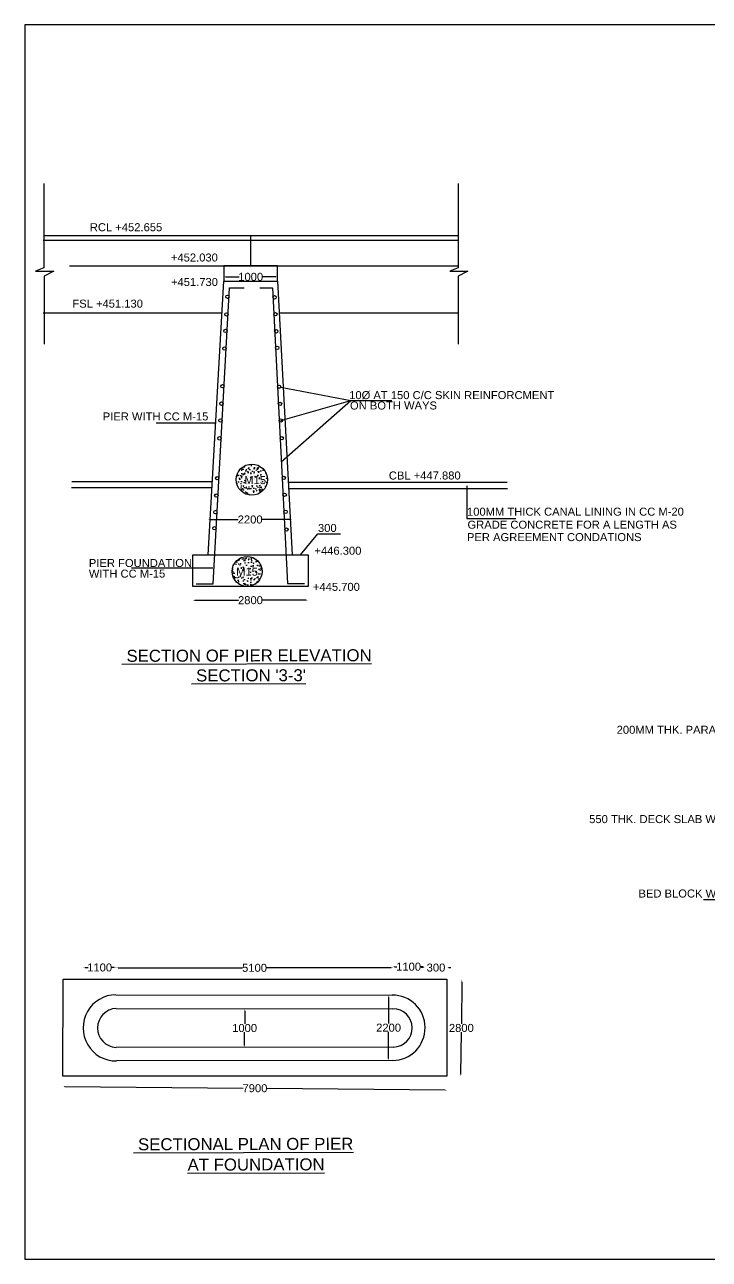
# Model space of a CAD drawing. Header units: inches. Extents: x 385488 to 411024, y -172516 to -157041.
# Drawn here: x 385488 to 394039, y -172462 to -157041 of the extents above; entities that cross this region are included whole.
import ezdxf

# ---------------------------------------------------------------- set-up
doc = ezdxf.new("R2010")
doc.units = ezdxf.units.IN
doc.header["$MEASUREMENT"] = 0
doc.layers.add('DRAWING', color=7, linetype='Continuous')
doc.layers.add('TEXT', color=7, linetype='Continuous')
doc.styles.get("Standard").update_dxf_attribs({"font": 'arial.ttf'})
doc.dimstyles.new('ST100', dxfattribs={"dimtxt": 100, "dimasz": 25, "dimexe": 0, "dimexo": 300, "dimgap": 0.09, "dimtad": 0, "dimtih": 1, "dimtoh": 1, "dimdec": 0, "dimzin": 0, "dimdsep": 46, "dimtxsty": 'Standard', "dimcen": 0, "dimse1": 1, "dimse2": 1, "dimadec": 0, "dimazin": 0, "dimtfac": 1, "dimtdec": 0, "dimtofl": 0, "dimtmove": 0, "dimatfit": 3, "dimfxl": 2000, "dimtolj": 1, "dimtzin": 0, "dimarcsym": 0})

# ---------------------------------------------------------------- blocks, each defined once
blk = doc.blocks.new('*D45')
at = {"layer": 'Defpoints', "color": 0, "ltscale": 0.4, "transparency": 16777216}
for p in [(388650, -160191), (387971, -160303), (388650, -160308)]:
    blk.add_point(p, dxfattribs=at)
at = {"layer": 'TEXT', "color": 0, "lineweight": -2, "ltscale": 0.4, "transparency": 16777216}
for p, q in [((387996, -160191), (388166, -160191)), ((388625, -160191), (388455, -160191))]:
    blk.add_line(p, q, dxfattribs=at)
at = {"layer": 'TEXT', "color": 0, "ltscale": 0.4, "transparency": 16777216}
for points in [[(387996, -160187), (387996, -160195), (387971, -160191)], [(388625, -160187), (388625, -160195), (388650, -160191)]]:
    blk.add_solid(points, dxfattribs=at)
at = {"layer": 'TEXT', "color": 0, "ltscale": 0.4, "transparency": 16777216, "insert": (388311, -160191), "char_height": 100, "attachment_point": 5}
blk.add_mtext('\\A1;1000', dxfattribs=at)
blk = doc.blocks.new('*D46')
at = {"layer": 'Defpoints', "color": 0, "ltscale": 0.4, "transparency": 16777216}
for p in [(388828, -163222), (387780, -163664), (388828, -163664)]:
    blk.add_point(p, dxfattribs=at)
at = {"layer": 'TEXT', "color": 0, "lineweight": -2, "ltscale": 0.4, "transparency": 16777216}
for p, q in [((387806, -163222), (388154, -163222)), ((388804, -163222), (388455, -163222))]:
    blk.add_line(p, q, dxfattribs=at)
at = {"layer": 'TEXT', "color": 0, "ltscale": 0.4, "transparency": 16777216}
for points in [[(387806, -163218), (387806, -163227), (387780, -163222)], [(388804, -163218), (388804, -163227), (388828, -163222)]]:
    blk.add_solid(points, dxfattribs=at)
at = {"layer": 'TEXT', "color": 0, "ltscale": 0.4, "transparency": 16777216, "insert": (388304, -163222), "char_height": 100, "attachment_point": 5}
blk.add_mtext('\\A1;2200', dxfattribs=at)
blk = doc.blocks.new('*D47')
at = {"layer": 'Defpoints', "color": 0, "ltscale": 0.4, "transparency": 16777216}
for p in [(387588, -164058), (389028, -164058), (389028, -164230)]:
    blk.add_point(p, dxfattribs=at)
at = {"layer": 'TEXT', "color": 0, "lineweight": -2, "ltscale": 0.4, "transparency": 16777216}
for p, q in [((387612, -164230), (388157, -164230)), ((389002, -164230), (388458, -164230))]:
    blk.add_line(p, q, dxfattribs=at)
at = {"layer": 'TEXT', "color": 0, "ltscale": 0.4, "transparency": 16777216}
for points in [[(387612, -164225), (387612, -164234), (387588, -164230)], [(389002, -164225), (389002, -164234), (389028, -164230)]]:
    blk.add_solid(points, dxfattribs=at)
at = {"layer": 'TEXT', "color": 0, "ltscale": 0.4, "transparency": 16777216, "insert": (388308, -164230), "char_height": 100, "attachment_point": 5}
blk.add_mtext('\\A1;2800', dxfattribs=at)
blk = doc.blocks.new('*D58')
at = {"layer": 'Defpoints', "color": 0, "ltscale": 0.4, "transparency": 16777216}
for p in [(388225, -169333), (388238, -169333), (388228, -169816)]:
    blk.add_point(p, dxfattribs=at)
at = {"layer": 'DRAWING', "color": 0, "lineweight": -2, "ltscale": 0.4, "transparency": 16777216}
for p, q in [((388237, -169358), (388236, -169523)), ((388233, -169791), (388235, -169625))]:
    blk.add_line(p, q, dxfattribs=at)
at = {"layer": 'DRAWING', "color": 0, "ltscale": 0.4, "transparency": 16777216}
for points in [[(388233, -169358), (388242, -169358), (388238, -169333)], [(388229, -169791), (388237, -169791), (388233, -169816)]]:
    blk.add_solid(points, dxfattribs=at)
at = {"layer": 'DRAWING', "color": 0, "ltscale": 0.4, "transparency": 16777216, "insert": (388235, -169574), "char_height": 100, "attachment_point": 5}
blk.add_mtext('\\A1;1000', dxfattribs=at)
blk = doc.blocks.new('*D59')
at = {"layer": 'Defpoints', "color": 0, "ltscale": 0.4, "transparency": 16777216}
for p in [(390903, -168969), (390901, -170175), (390936, -170175)]:
    blk.add_point(p, dxfattribs=at)
at = {"layer": 'DRAWING', "color": 0, "lineweight": -2, "ltscale": 0.4, "transparency": 16777216}
for p, q in [((390948, -168995), (390943, -169522)), ((390936, -170150), (390942, -169624))]:
    blk.add_line(p, q, dxfattribs=at)
at = {"layer": 'DRAWING', "color": 0, "ltscale": 0.4, "transparency": 16777216}
for points in [[(390944, -168995), (390952, -168995), (390948, -168970)], [(390932, -170150), (390941, -170151), (390936, -170175)]]:
    blk.add_solid(points, dxfattribs=at)
at = {"layer": 'DRAWING', "color": 0, "ltscale": 0.4, "transparency": 16777216, "insert": (390942, -169573), "char_height": 100, "attachment_point": 5}
blk.add_mtext('\\A1;2800', dxfattribs=at)
blk = doc.blocks.new('*D60')
at = {"layer": 'Defpoints', "color": 0, "ltscale": 0.4, "transparency": 16777216}
for p in [(385964, -170313), (390763, -170349), (390764, -170313)]:
    blk.add_point(p, dxfattribs=at)
at = {"layer": 'DRAWING', "color": 0, "lineweight": -2, "ltscale": 0.4, "transparency": 16777216}
for p, q in [((385989, -170303), (388215, -170324)), ((390738, -170349), (388513, -170327))]:
    blk.add_line(p, q, dxfattribs=at)
at = {"layer": 'DRAWING', "color": 0, "ltscale": 0.4, "transparency": 16777216}
for points in [[(385989, -170298), (385989, -170307), (385964, -170302)], [(390738, -170345), (390738, -170353), (390763, -170349)]]:
    blk.add_solid(points, dxfattribs=at)
at = {"layer": 'DRAWING', "color": 0, "ltscale": 0.4, "transparency": 16777216, "insert": (388364, -170326), "char_height": 100, "attachment_point": 5}
blk.add_mtext('\\A1;7900', dxfattribs=at)
blk = doc.blocks.new('*D61')
at = {"layer": 'Defpoints', "color": 0, "ltscale": 0.4, "transparency": 16777216}
for p in [(386218, -168818), (386631, -169329), (386218, -169575)]:
    blk.add_point(p, dxfattribs=at)
at = {"layer": 'DRAWING', "color": 0, "lineweight": -2, "ltscale": 0.4, "transparency": 16777216}
for p, q in [((386243, -168818), (386280, -168818)), ((386606, -168818), (386569, -168818))]:
    blk.add_line(p, q, dxfattribs=at)
at = {"layer": 'DRAWING', "color": 0, "ltscale": 0.4, "transparency": 16777216}
for points in [[(386243, -168813), (386243, -168822), (386218, -168818)], [(386606, -168813), (386606, -168822), (386631, -168818)]]:
    blk.add_solid(points, dxfattribs=at)
at = {"layer": 'DRAWING', "color": 0, "ltscale": 0.4, "transparency": 16777216, "insert": (386424, -168818), "char_height": 100, "attachment_point": 5}
blk.add_mtext('\\A1;1100', dxfattribs=at)
blk = doc.blocks.new('*D62')
at = {"layer": 'Defpoints', "color": 0, "ltscale": 0.4, "transparency": 16777216}
for p in [(390089, -168822), (386629, -169329), (390089, -169332)]:
    blk.add_point(p, dxfattribs=at)
at = {"layer": 'DRAWING', "color": 0, "lineweight": -2, "ltscale": 0.4, "transparency": 16777216}
for p, q in [((386654, -168822), (388210, -168822)), ((390064, -168822), (388508, -168822))]:
    blk.add_line(p, q, dxfattribs=at)
at = {"layer": 'DRAWING', "color": 0, "ltscale": 0.4, "transparency": 16777216}
for points in [[(386654, -168818), (386654, -168826), (386629, -168822)], [(390064, -168818), (390064, -168826), (390089, -168822)]]:
    blk.add_solid(points, dxfattribs=at)
at = {"layer": 'DRAWING', "color": 0, "ltscale": 0.4, "transparency": 16777216, "insert": (388359, -168822), "char_height": 100, "attachment_point": 5}
blk.add_mtext('\\A1;5100', dxfattribs=at)
blk = doc.blocks.new('*D63')
at = {"layer": 'Defpoints', "color": 0, "ltscale": 0.4, "transparency": 16777216}
for p in [(390484, -168808), (390081, -169162), (390484, -169507)]:
    blk.add_point(p, dxfattribs=at)
at = {"layer": 'DRAWING', "color": 0, "lineweight": -2, "ltscale": 0.4, "transparency": 16777216}
for p, q in [((390106, -168808), (390138, -168808)), ((390459, -168808), (390427, -168808))]:
    blk.add_line(p, q, dxfattribs=at)
at = {"layer": 'DRAWING', "color": 0, "ltscale": 0.4, "transparency": 16777216}
for points in [[(390106, -168804), (390106, -168812), (390081, -168808)], [(390459, -168804), (390459, -168812), (390484, -168808)]]:
    blk.add_solid(points, dxfattribs=at)
at = {"layer": 'DRAWING', "color": 0, "ltscale": 0.4, "transparency": 16777216, "insert": (390283, -168808), "char_height": 100, "attachment_point": 5}
blk.add_mtext('\\A1;1100', dxfattribs=at)
blk = doc.blocks.new('*D64')
at = {"layer": 'Defpoints', "color": 0, "ltscale": 0.4, "transparency": 16777216}
for p in [(390760, -168819), (390489, -169567), (390760, -169568)]:
    blk.add_point(p, dxfattribs=at)
at = {"layer": 'DRAWING', "color": 0, "lineweight": -2, "ltscale": 0.4, "transparency": 16777216}
for p, q in [((390464, -168819), (390439, -168819)), ((390785, -168819), (390810, -168819))]:
    blk.add_line(p, q, dxfattribs=at)
at = {"layer": 'DRAWING', "color": 0, "ltscale": 0.4, "transparency": 16777216}
for points in [[(390464, -168815), (390464, -168823), (390489, -168819)], [(390785, -168815), (390785, -168823), (390760, -168819)]]:
    blk.add_solid(points, dxfattribs=at)
at = {"layer": 'DRAWING', "color": 0, "ltscale": 0.4, "transparency": 16777216, "insert": (390625, -168819), "char_height": 100, "attachment_point": 5}
blk.add_mtext('\\A1;300', dxfattribs=at)
blk = doc.blocks.new('*D65')
at = {"layer": 'Defpoints', "color": 0, "ltscale": 0.4, "transparency": 16777216}
for p in [(390081, -169162), (390033, -169979), (390084, -169979)]:
    blk.add_point(p, dxfattribs=at)
at = {"layer": 'DRAWING', "color": 0, "lineweight": -2, "ltscale": 0.4, "transparency": 16777216}
for p, q in [((390033, -169187), (390033, -169519)), ((390033, -169954), (390033, -169621))]:
    blk.add_line(p, q, dxfattribs=at)
at = {"layer": 'DRAWING', "color": 0, "ltscale": 0.4, "transparency": 16777216}
for points in [[(390029, -169187), (390037, -169187), (390033, -169162)], [(390029, -169954), (390037, -169954), (390033, -169979)]]:
    blk.add_solid(points, dxfattribs=at)
at = {"layer": 'DRAWING', "color": 0, "ltscale": 0.4, "transparency": 16777216, "insert": (390033, -169570), "char_height": 100, "attachment_point": 5}
blk.add_mtext('\\A1;2200', dxfattribs=at)

msp = doc.modelspace()

# ---------------------------------------------------------------- hatches: boundary and pattern name
at = {"layer": 'DRAWING', "ltscale": 0.4}
h = msp.add_hatch(dxfattribs=at)
h.set_pattern_fill('AR-CONC', color=256, scale=15.420849, angle=0.1412, style=0)
h.set_pattern_definition([(50.141203, (44487.79, 3788.33), (110.631124, -9.404295), [11.565637, -127.222006]), (355.141203, (44487.79, 3788.33), (-21.682432, 115.94133), [9.25251, -101.777605]), (100.592603, (44497.01, 3787.54), (88.948774, 106.536966), [9.82928, -108.122068]), (46.325403, (44487.71, 3819.17), (164.640037, -25.118766), [17.348455, -190.83301]), (96.776803, (44501.43, 3817.07), (143.762285, 150.572), [14.74392, -162.183076]), (351.325403, (44487.71, 3819.17), (143.76217, 150.57211), [13.878764, -152.66641]), (21.141203, (44503.15, 3811.495), (92.200868, -61.860215), [11.565637, -127.222006]), (326.141203, (44503.15, 3811.5), (37.24559, 111.916425), [9.25251, -101.777605]), (71.592603, (44510.84, 3806.34), (129.446497, 50.05611), [9.82928, -108.122068]), (37.641203, (44487.788, 3788.326), (1.7486343, 51.3395247), [0, -100.543937, 0, -103.31969, 0, -102.163126]), (7.641203, (44487.79, 3788.326), (40.417541, 60.921428), [0, -58.907644, 0, -98.23081, 0, -38.937644]), (327.641203, (44453.4, 3788.24), (82.328275, -3.2752683), [0, -38.552123, 0, -120.282624, 0, -159.60579]), (317.641203, (44437.98, 3788.2), (89.893943, 15.658626), [0, -50.11776, 0, -79.879999, 0, -113.343242])])
h.paths.add_polyline_path([(388130.7, -162723.8, 1), (388519.7, -162723.8, 1)])
h.paths.add_polyline_path([(388079, -163870.5, 1), (388453.1, -163870.5, 1)])
h.paths.add_polyline_path([(388206.3, -162654.6), (388512.1, -162654.6), (388512.1, -162806.7), (388206.3, -162806.7)], flags=24)
h.paths.add_polyline_path([(388103.8, -163798.2), (388409.6, -163798.2), (388409.6, -163950.3), (388103.8, -163950.3)], flags=24)

# ---------------------------------------------------------------- linework, layer by layer
for points in [[(410068.6, -157040.9), (385488, -157040.9), (385488, -172462.5), (410068.6, -172462.5)], [(387974.5, -160244.5), (388646.5, -160244.5), (388646.5, -160053), (387974.5, -160053)], [(387587.5, -163663.5), (389027.5, -163663.5), (389027.5, -164057.5), (387587.5, -164057.5)]]:
    msp.add_lwpolyline(points, close=True, dxfattribs=at)
for points in [[(385728, -159024.5), (385728, -160078.5), (385625, -160120.5), (385851, -160120.5), (385729.5, -160181.5), (385729.5, -161033.5)], [(390901.5, -159024.5), (390901.5, -160078.5), (390798.5, -160120.5), (391024.5, -160120.5), (390903, -160181.5), (390903, -161033.5)], [(385719.5, -159733), (390898, -159733)], [(385724.5, -159675.5), (390898, -159675.5)], [(386048.5, -160053), (390898, -160053)], [(387630.5, -164025.5), (387841, -164025.5), (388047.5, -160327), (388230, -160327)], [(387780.5, -163663.5), (387974.5, -160244.5), (388647, -160244.5), (388828.5, -163663.5)], [(388424.5, -160327), (388581.5, -160327), (388770.5, -164022.5), (388983, -164022.5)], [(385720, -160641.5), (387952, -160641.5)], [(388668.1, -160641.5), (390906, -160641.5)], [(387828, -162826.4), (386073.1, -162826.4)], [(387832.4, -162749), (386077.5, -162749)], [(388780.2, -162753.2), (391513, -162753.2)], [(388784.4, -162833.7), (391517.3, -162833.7)]]:
    msp.add_lwpolyline(points, dxfattribs=at)
at = {"layer": 'DRAWING', "ltscale": 0.4, "const_width": 15}
msp.add_lwpolyline([(388311.2, -159675.5), (388310.5, -160053)], dxfattribs=at)
at = {"layer": 'DRAWING'}
for points in [[(385967.3, -168962.5), (390759.8, -168963.1), (390760.8, -170173.1), (385963.5, -170175.5), (385967.3, -168962.5)], [(386627.4, -169158.2), (386627.4, -169158.2), (390077.6, -169161.7)], [(386630.6, -169329), (390087.1, -169332.3)], [(390093.1, -169812), (390093.1, -169812), (386629, -169815.7)], [(390084, -169979), (386634.5, -169985.1)]]:
    msp.add_lwpolyline(points, dxfattribs=at)
msp.add_lwpolyline([(390328.4, -169573.9), (390328.4, -169573.9)], close=True, dxfattribs=at)
at = {"layer": 'DRAWING', "ltscale": 0.4}
for centre, radius in [((388020, -160439.5), 21.2), ((388608.8, -160446.2), 21.2), ((388007.7, -160660), 21.2), ((388619.6, -160657.8), 21.2), ((387996.2, -160866.3), 21.2), ((388630.5, -160870.8), 21.2), ((387983.9, -161086.8), 21.2), ((388641.1, -161077.6), 21.2), ((387957.6, -161556.9), 21.2), ((388665.9, -161563), 21.2), ((387945.5, -161774.4), 21.2), ((388676.9, -161778.3), 21.2), ((387933.8, -161983.9), 21.2), ((388687.4, -161983.8), 21.2), ((387921.3, -162207.3), 21.2), ((388698.8, -162206.5), 21.2), ((388325.2, -162723.8), 194.5), ((387893.5, -162705.9), 21.2), ((388724.2, -162702.1), 21.2), ((387881.4, -162922.5), 21.2), ((388734.9, -162912.5), 21.2), ((387869.8, -163129.6), 21.2), ((388745.8, -163125.9), 21.2), ((387858.5, -163331.2), 21.2), ((388757.1, -163347.1), 21.2), ((388266, -163870.5), 187)]:
    msp.add_circle(centre, radius, dxfattribs=at)
for centre, radius, start, end in [((386631, -169571.7), 413.5, 90.49254, 270.49254), ((390080.8, -169570.4), 408.6, 270.44654, 90.44654), ((386642, -169572.4), 243.7, 92.68035, 266.93725), ((390088.6, -169572.2), 239.8, 271.07881, 90.35285)]:
    msp.add_arc(centre, radius, start, end, dxfattribs=at)

# ---------------------------------------------------------------- texts
at = {"layer": 'DRAWING', "color": 7}
for s, p in [(' RCL +452.655', (386262.5, -159620.7)), (' +452.030', (387275.4, -159999.1)), (' +451.730', (387276.5, -160304.7)), ('FSL +451.130', (386083.5, -160575.2)), ('10Ø AT 150 C/C SKIN REINFORCMENT', (389540.9, -161718)), ('ON BOTH WAYS', (389550.7, -161847.5)), ('PIER WITH CC M-15', (386462.7, -161984.1)), ('CBL +447.880', (390036.4, -162722)), ('100MM THICK CANAL LINING IN CC M-20', (391012.6, -163174.2)), ('300', (389151.2, -163377.3)), ('GRADE CONCRETE FOR A LENGTH AS ', (391018.7, -163336.4)), ('PER AGREEMENT CONDATIONS', (391012.1, -163491.9)), ('+446.300', (389107.2, -163661.5)), ('PIER FOUNDATION', (386289.8, -163815)), ('WITH CC M-15', (386289.3, -163947.7)), ('+445.700', (389087.8, -164113)), ('200MM THK. PARAPET WALL', (392882, -165898)), ('550 THK. DECK SLAB WITH RCC M25', (392538.7, -167014)), ('BED BLOCK WITH M25', (393154.3, -167943.5))]:
    msp.add_text(s, height=100, rotation=0.01749, dxfattribs=at).set_placement(p)
at = {"layer": 'DRAWING', "char_height": 100, "width": 268.588, "attachment_point": 1}
for insert in [(388231.3, -162679.6), (388128.8, -163823.2)]:
    msp.add_mtext('M15', dxfattribs=dict(at, insert=insert))
at = {"layer": 'TEXT'}
for s, p in [('%%U SECTION OF PIER ELEVATION', (386701.5, -164999.3)), ("%%U SECTION '3-3'", (387570.9, -165244.7)), ('%%U SECTIONAL PLAN OF PIER', (386845.5, -171101.1)), ('%%UAT FOUNDATION', (387522.6, -171355.4))]:
    msp.add_text(s, height=150, rotation=0.1412, dxfattribs=at).set_placement(p)

# ---------------------------------------------------------------- dimensions: what is measured, and where the dimension line sits
at = {"layer": 'DRAWING', "ltscale": 0.4}
for base, p1, p2, text, picture, middle in [((386217.5, -168817.5), (386630.6, -169329), (386217.5, -169575.2), '1100', '*D61', (386424.1, -168817.5)), ((390088.8, -168822.1), (386628.9, -169329.1), (390088.8, -169332.3), '5100', '*D62', (388358.9, -168822.1)), ((390484.5, -168808.3), (390080.8, -169161.7), (390484.5, -169506.7), '1100', '*D63', (390282.7, -168808.3)), ((390760.3, -168819.1), (390489.5, -169567.2), (390760.3, -169568.1), '300', '*D64', (390624.9, -168819.1))]:
    dim = msp.add_linear_dim(base=base, p1=p1, p2=p2, text=text, dimstyle='ST100', dxfattribs=at)
    dim.commit()
    dim.dimension.update_dxf_attribs({"geometry": picture, "text_midpoint": middle})
for base, p1, p2, angle, text, picture, middle in [((390936.2, -170175.5), (390902.6, -168969.4), (390901.1, -170175.1), 89.44194, '2800', '*D59', (390942.1, -169572.7)), ((390033, -169979), (390080.8, -169161.7), (390084, -169979), 90, '2200', '*D65', (390033, -169570.4)), ((388237.6, -169332.7), (388228.3, -169815.8), (388224.9, -169332.6), 89.44194, '1000', '*D58', (388235.3, -169574.3)), ((390763.3, -170349.2), (385963.9, -170313.5), (390763.7, -170312.6), 359.44194, '7900', '*D60', (388363.7, -170325.8))]:
    dim = msp.add_linear_dim(base=base, p1=p1, p2=p2, angle=angle, text=text, dimstyle='ST100', dxfattribs=at)
    dim.commit()
    dim.dimension.update_dxf_attribs({"geometry": picture, "text_midpoint": middle})
at = {"layer": 'TEXT', "ltscale": 0.4}
for base, p1, p2, text, picture, middle in [((388650.4, -160191), (387971.2, -160303.3), (388650.4, -160308.4), '1000', '*D45', (388310.8, -160191)), ((388828.5, -163222.5), (387780.5, -163663.5), (388828.5, -163663.5), '2200', '*D46', (388304.5, -163222.5)), ((389027.5, -164229.5), (387587.5, -164057.5), (389027.5, -164057.5), '2800', '*D47', (388307.5, -164229.5))]:
    dim = msp.add_linear_dim(base=base, p1=p1, p2=p2, text=text, dimstyle='ST100', dxfattribs=at)
    dim.commit()
    dim.dimension.update_dxf_attribs({"geometry": picture, "text_midpoint": middle})

# ---------------------------------------------------------------- leaders
at = {"layer": 'DRAWING', "ltscale": 0.4}
for points in [[(388685.7, -161570.6), (389559.5, -161734)], [(388687.4, -161983.8), (389559.5, -161734)], [(388692.6, -162500), (389559.5, -161734), (390074.5, -161734)], [(387873.8, -162019.1), (387129.5, -162019.1)]]:
    msp.add_leader(points, dimstyle='ST100', override={"dimgap": 0.09, "dimtad": 0}, dxfattribs=at)
at = {"layer": 'TEXT', "ltscale": 0.4}
for points in [[(391010, -162799), (391010, -163207), (391621, -163207)], [(388931.5, -163663.5), (389150, -163399), (389433, -163399)], [(387837.5, -163828.5), (386822.5, -163828.5)], [(395697, -167348.5), (394634, -167972.5), (393966, -167972.5)]]:
    msp.add_leader(points, dimstyle='ST100', override={"dimgap": 0.09, "dimtad": 0}, dxfattribs=at)

doc.saveas('drawing.dxf')
